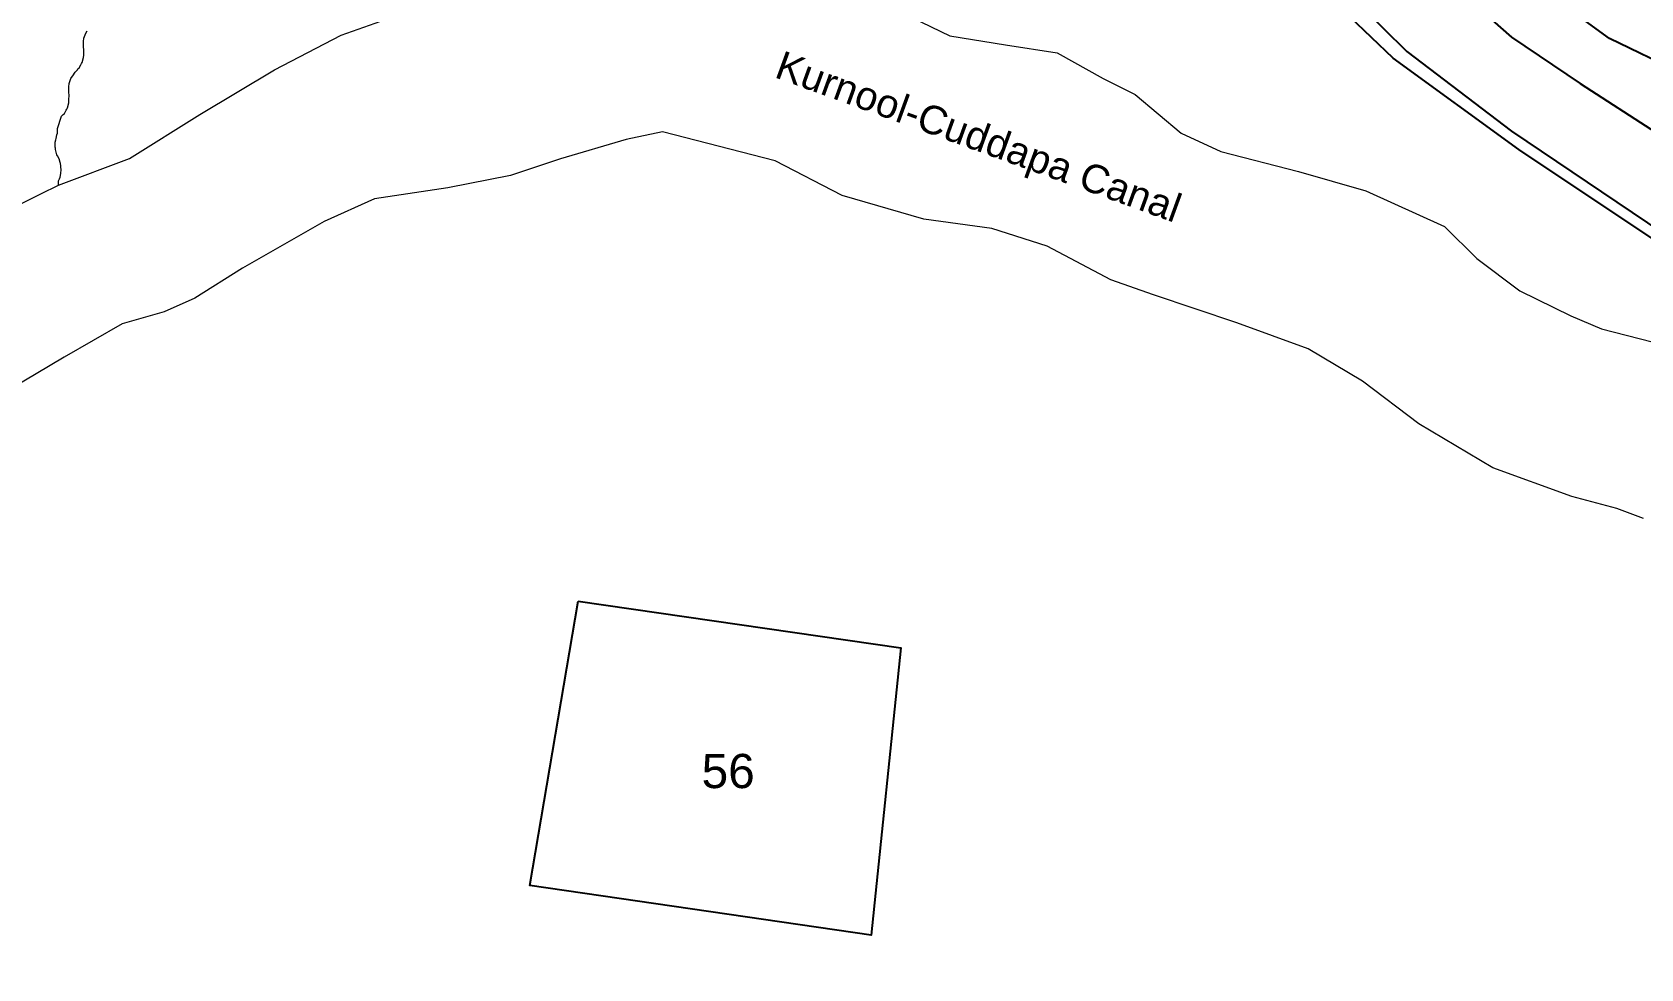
# Model space of a CAD drawing. Header units: inches. Extents: x 45 to 985, y 114 to 777.
# Drawn here: x 243.5 to 384.7, y 350.5 to 432.7 of the extents above; entities that cross this region are included whole.
import ezdxf
from ezdxf.enums import TextEntityAlignment as Align

# ---------------------------------------------------------------- set-up
doc = ezdxf.new("R2010")
doc.units = ezdxf.units.IN
doc.header["$LTSCALE"] = 15
doc.header["$MEASUREMENT"] = 0
doc.linetypes.add('ACAD_ISO02W100', pattern=[15, 12, -3])
for name, color, linetype in [('PLOT', 7, 'Continuous'), ('PLOT NO', 7, 'Continuous'), ('ROAD', 50, 'Continuous'), ('STREAM', 130, 'SL'), ('VILLAGE', 20, 'SL')]:
    doc.layers.add(name, color=color, linetype=linetype)
doc.styles.get("Standard").update_dxf_attribs({"font": 'arial.ttf'})
doc.linetypes.add('SL', pattern='A,8e-06,[1,streme line,S=0.066667,R=0,X=0,Y=0],-0.839413', length=0.839421)

msp = doc.modelspace()

# ---------------------------------------------------------------- linework, layer by layer
at = {"layer": 'PLOT'}
for points in [[(386.21, 576.5), (381.78, 565.99), (378.8, 555.47), (378.17, 551.28), (377.95, 547.79), (376.16, 536.81), (372.95, 531.47), (369.46, 522.72), (368.56, 519.08), (365.72, 512.42), (360.75, 504.94), (358.15, 495.54), (354.4, 475.23), (349.95, 450.89), (361.24, 443.27), (370.91, 434.42), (373.35, 432.29), (379.36, 428.23), (386.08, 423.91)], [(478.89, 384.11), (464.26, 392.94), (441.65, 403.15), (420.59, 414.24), (394.3, 426.22), (381.93, 432.18), (372.33, 439.21), (367.82, 442.64), (358.37, 448.36), (349.34, 453.02), (339.59, 458.07), (333.4, 461.27), (329.32, 464.7), (322.72, 471.81), (318.41, 476.38), (298.24, 479.51), (272, 481.51), (230.2, 485.79), (199.18, 488.33)], [(291.42, 382.81), (319.73, 378.7), (317.13, 353.49), (287.18, 357.85), (291.42, 382.81)]]:
    msp.add_lwpolyline(points, dxfattribs=at)
at = {"layer": 'ROAD', "linetype": 'ACAD_ISO02W100', "ltscale": 0.2}
for points in [[(199.16, 487.24), (243.09, 483.28), (286.44, 479.29), (315.84, 476.96), (325.03, 472.57), (339.38, 453.19), (346.72, 447.85), (352.85, 442.51), (359.99, 435.14), (364.15, 431.05), (373.35, 424.05), (391.4, 411.85), (415.46, 394.42), (425.92, 387.28), (458.71, 363.82), (475.18, 351.59)], [(474.98, 350.53), (460.46, 361.26), (424.97, 386.63), (398.21, 405.64), (387.19, 413.62), (373.98, 422.45), (362.96, 430.45), (356.89, 436.24), (351.73, 441.95), (347.04, 446.04), (340.52, 451.08), (338.67, 452.13), (333.43, 459.05), (324.4, 471.84), (315.38, 475.86), (282.27, 478.64), (199.12, 486.23)]]:
    msp.add_lwpolyline(points, dxfattribs=at)
at = {"layer": 'STREAM', "color": 4, "linetype": 'ByBlock', "lineweight": 0}
for points in [[(238.58, 415.73), (244.24, 418.55), (245.8, 419.31), (252.04, 421.65), (258.2, 425.52), (264.74, 429.43), (270.61, 432.47), (279.06, 435.45)], [(319, 434.84), (324.03, 432.41), (328.93, 431.63), (333.45, 430.91), (337.51, 428.67), (340.31, 427.27), (344.35, 423.88), (347.82, 422.27), (354.65, 420.52), (360.55, 418.82), (367.46, 415.67), (370.31, 412.88), (374.08, 410.02), (378.55, 407.84), (381.24, 406.71), (389.1, 404.69)], [(384.93, 390.05), (382.59, 390.92), (378.63, 391.97), (371.71, 394.5), (365.2, 398.37), (360.25, 402.11), (355.49, 404.94), (349.24, 407.22), (341.92, 409.67), (338.16, 410.99), (332.59, 413.95), (327.71, 415.49), (321.74, 416.32), (314.58, 418.39), (308.69, 421.43), (298.81, 423.99), (295.61, 423.32), (289.85, 421.62), (285.46, 420.14), (279.97, 419.07), (273.52, 418.12), (269.1, 416.13), (261.94, 412.01), (257.77, 409.4), (255.08, 408.19), (251.37, 407.14), (246.28, 404.21), (241.52, 401.36)]]:
    msp.add_lwpolyline(points, dxfattribs=at)
at = {"layer": 'STREAM', "color": 4, "lineweight": 0}
msp.add_lwpolyline([(245.8, 419.31), (245.8, 419.68), (245.85, 419.79), (245.88, 419.87), (245.93, 420.01), (246.01, 420.33), (246.01, 420.44), (246.04, 420.55), (246.01, 421), (245.96, 421.22), (245.93, 421.3), (245.85, 421.62), (245.72, 421.89), (245.66, 421.97), (245.61, 422.08), (245.53, 422.43), (245.53, 422.54), (245.5, 422.64), (245.5, 423.07), (245.55, 423.29), (245.58, 423.4), (245.64, 423.72), (245.72, 423.88), (245.72, 424.29), (246.07, 425.36), (246.15, 425.44), (246.2, 425.52), (246.31, 425.6), (246.47, 425.9), (246.52, 425.98), (246.58, 426.09), (246.71, 426.52), (246.71, 426.73), (246.71, 426.82), (246.74, 427.17), (246.71, 427.46), (246.71, 427.57), (246.69, 427.68), (246.71, 428.03), (246.74, 428.13), (246.74, 428.24), (246.87, 428.67), (247.01, 428.86), (247.06, 428.91), (247.25, 429.21), (247.36, 429.35), (247.47, 429.43), (247.49, 429.51), (247.6, 429.59), (247.76, 429.88), (247.82, 429.99), (247.87, 430.07), (248, 430.5), (248.03, 430.72), (248.03, 430.83), (248.03, 431.15), (248, 431.47), (248, 431.55), (247.98, 431.66), (248, 432.01), (248.03, 432.12), (248.03, 432.22), (248.19, 432.66), (248.3, 432.84)], dxfattribs=at)

# ---------------------------------------------------------------- texts
at = {"layer": 'PLOT NO', "linetype": 'ACAD_ISO02W100'}
msp.add_text('56', height=3, dxfattribs=at).set_placement((304.58, 367.89), align=Align.MIDDLE_CENTER)
at = {"layer": 'VILLAGE', "color": 0, "linetype": 'ACAD_ISO02W100'}
msp.add_text('Kurnool-Cuddapa Canal', height=2.5, rotation=340.0101, dxfattribs=at).set_placement((326.57, 423.58), align=Align.MIDDLE_CENTER)

doc.saveas('drawing.dxf')
